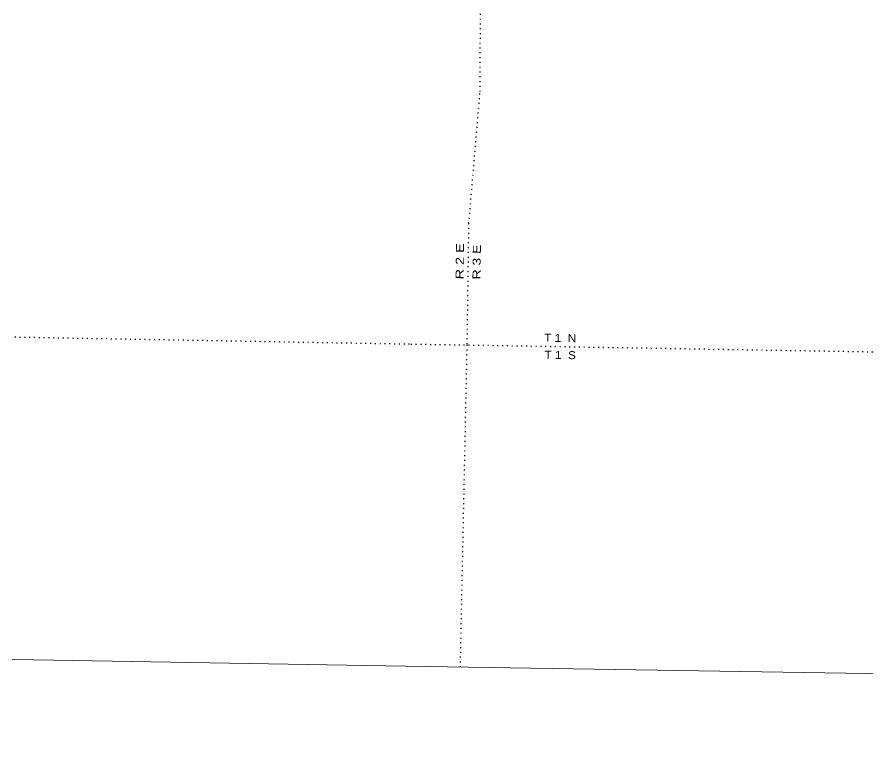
# Model space of a CAD drawing. Header units: feet. Extents: x -481249 to -254670, y -730376 to -544252.
# Drawn here: x -393503 to -374898, y -730376 to -714403 of the extents above; entities that cross this region are included whole.
import ezdxf

# ---------------------------------------------------------------- set-up
doc = ezdxf.new("R2010")
doc.units = ezdxf.units.FT
doc.header["$LTSCALE"] = 70
doc.linetypes.add('DOTTED', pattern=[1.5, 0.3, -1.2])
doc.layers.add('4', color=7, linetype='Continuous', lineweight=13)
doc.layers.add('6', color=7, linetype='DOTTED', lineweight=25)

msp = doc.modelspace()

# ---------------------------------------------------------------- linework, layer by layer
at = {"layer": '4'}
msp.add_lwpolyline([(-477481.62, -544260.22), (-445653.6, -544895.12), (-413824.72, -545486.23), (-381995.06, -546033.57), (-350164.67, -546537.13), (-318333.63, -546996.89), (-286501.98, -547412.88), (-254669.8, -547785.08), (-256679.15, -730375.58), (-288762.49, -730000.45), (-320845.3, -729581.19), (-352927.49, -729117.79), (-385009.01, -728610.26), (-417089.81, -728058.61), (-449169.81, -727462.83), (-481249.23, -726835.88)], close=True, dxfattribs=at)
msp.add_lwpolyline([(-477481.62, -544260.22), (-445653.6, -544895.12), (-413824.72, -545486.23), (-381995.06, -546033.57), (-350164.67, -546537.13), (-318333.63, -546996.89), (-286501.98, -547412.88), (-254669.8, -547785.08), (-256679.15, -730375.58), (-288762.49, -730000.45), (-320845.3, -729581.19), (-352927.49, -729117.79), (-385009.01, -728610.26), (-417089.81, -728058.61), (-449169.81, -727462.83)], dxfattribs=at)
at = {"layer": '6'}
for p, q in [((-416963.36, -720987.75), (-384892.6, -721558.24)), ((-384892.6, -721558.24), (-352821.28, -722099.47))]:
    msp.add_line(p, q, dxfattribs=at)
msp.add_lwpolyline([(-383809.58, -728630.03), (-383660.29, -721559.26), (-383623.57, -718920.32), (-383378.48, -716036.48), (-383354.79, -710970.17), (-383354.79, -710970.17), (-383295.49, -708415.52)], dxfattribs=at)

# ---------------------------------------------------------------- texts
for s, rotation, width, p in [('R 2 E', 89.203, 1.35, (-383740.62, -720144.69)), ('R 3 E', 89.203, 1.3, (-383370.82, -720146.66)), ('T 1  N', 359.033, 1.1, (-381978.44, -721508.19)), ('T 1  S', 359.033, 1.1, (-381971.62, -721879.95))]:
    msp.add_text(s, height=175, rotation=rotation, dxfattribs=dict(at, width=width)).set_placement(p)

doc.saveas('drawing.dxf')
